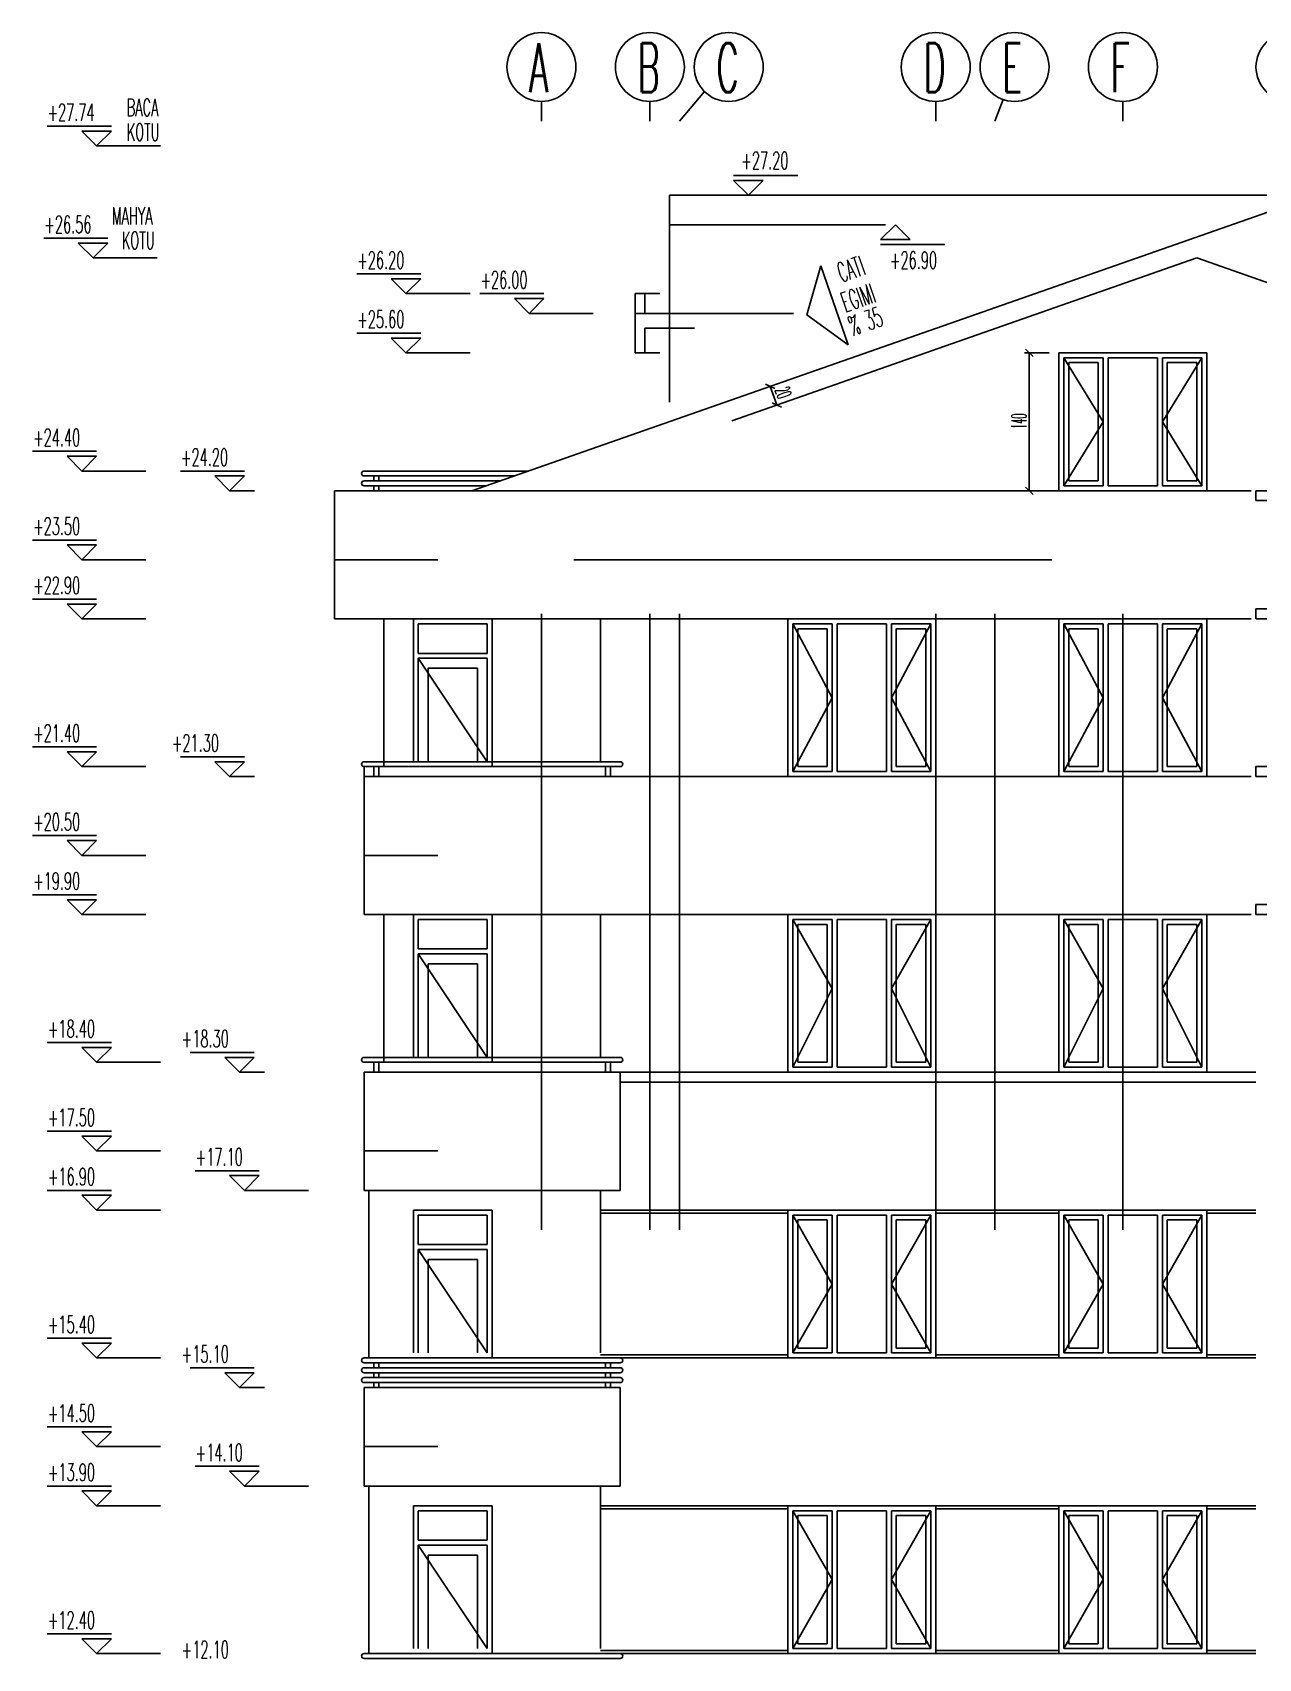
# Model space of a CAD drawing. Extents: x 78 to 306, y -397 to 18.
# Drawn here: x 279.6879 to 279.9366, y -396.6116 to -396.2816 of the extents above; entities that cross this region are included whole.
import ezdxf

# ---------------------------------------------------------------- set-up
doc = ezdxf.new("R2010")
doc.units = 0
doc.header["$LTSCALE"] = 0.5
doc.header["$MEASUREMENT"] = 0
doc.linetypes.add('DASHDOT2', pattern=[0.5, 0.25, -0.125, 0, -0.125])
doc.linetypes.add('DOT2', pattern=[0.125, 0, -0.125])
doc.layers.get('0').update_dxf_attribs({"linetype": 'CONTINUOUS'})
for name, color, linetype in [('AKS', 5, 'DASHDOT2'), ('DUVAR', 6, 'CONTINUOUS'), ('IZDUSUM', 2, 'DOT2'), ('KAPI', 1, 'CONTINUOUS'), ('KOLON', 4, 'CONTINUOUS'), ('OLCU', 31, 'CONTINUOUS'), ('TARAMA', 8, 'CONTINUOUS'), ('TEFRIS', 11, 'CONTINUOUS')]:
    doc.layers.add(name, color=color, linetype=linetype)
doc.styles.add('OLCU', font='romans.shx', dxfattribs={"width": 0.6, "height": 0.125})
doc.styles.add('OLCUIC', font='ROMANS.SHX', dxfattribs={"width": 0.4, "height": 0.15})

msp = doc.modelspace()

# ---------------------------------------------------------------- linework, layer by layer
at = {"color": 0, "linetype": 'ByBlock'}
for p, q in [((279.89089, -396.34731), (279.88939, -396.34581)), ((279.83853, -396.35383), (279.83662, -396.35291)), ((279.83794, -396.35669), (279.83985, -396.35761)), ((279.88939, -396.37381), (279.89089, -396.37531))]:
    msp.add_line(p, q, dxfattribs=at)
at = {"layer": 'AKS'}
for p, q in [((279.81914, -396.29956), (279.82424, -396.29356)), ((279.79114, -396.94956), (279.79114, -396.29556)), ((279.81314, -396.94956), (279.81314, -396.29556)), ((279.87114, -396.94956), (279.87114, -396.29556)), ((279.88314, -396.29956), (279.88482, -396.29516)), ((279.90914, -396.94956), (279.90914, -396.29556)), ((279.81914, -396.94956), (279.81914, -396.29956)), ((279.88314, -396.94956), (279.88314, -396.29956))]:
    msp.add_line(p, q, dxfattribs=at)
at = {"layer": 'DUVAR'}
for p, q in [((279.94514, -396.31572), (279.77704, -396.37456)), ((279.89614, -396.34656), (279.92614, -396.34656)), ((279.89614, -396.34656), (279.89614, -396.37456)), ((279.92614, -396.34656), (279.92614, -396.37456)), ((279.74914, -396.40056), (279.74914, -396.37456)), ((279.74914, -396.37456), (279.93514, -396.37456)), ((279.74914, -396.40056), (279.93514, -396.40056)), ((279.80314, -396.40056), (279.80314, -396.42956)), ((279.84114, -396.43256), (279.84114, -396.40056)), ((279.84114, -396.40056), (279.87114, -396.40056)), ((279.87114, -396.43256), (279.87114, -396.40056)), ((279.89614, -396.43256), (279.89614, -396.40056)), ((279.89614, -396.40056), (279.92614, -396.40056)), ((279.92614, -396.43256), (279.92614, -396.40056)), ((279.75514, -396.43056), (279.75514, -396.46056)), ((279.75514, -396.43256), (279.75514, -396.46056)), ((279.75514, -396.43256), (279.93514, -396.43256)), ((279.75514, -396.46056), (279.93514, -396.46056)), ((279.80314, -396.46056), (279.80314, -396.48956)), ((279.84114, -396.49256), (279.84114, -396.46056)), ((279.87114, -396.49256), (279.87114, -396.46056)), ((279.89614, -396.49256), (279.89614, -396.46056)), ((279.92614, -396.49256), (279.92614, -396.46056)), ((279.75514, -396.49256), (279.75514, -396.51656)), ((279.75514, -396.49256), (279.93614, -396.49256)), ((279.80714, -396.51656), (279.80714, -396.49256)), ((279.80714, -396.49456), (279.93614, -396.49456)), ((279.84114, -396.49256), (279.87114, -396.49256)), ((279.89614, -396.49256), (279.92614, -396.49256)), ((279.80714, -396.51656), (279.75514, -396.51656)), ((279.80314, -396.51656), (279.80314, -396.54956)), ((279.84114, -396.55056), (279.84114, -396.52056)), ((279.84114, -396.52056), (279.87114, -396.52056)), ((279.87114, -396.55056), (279.87114, -396.52056)), ((279.89614, -396.55056), (279.89614, -396.52056)), ((279.89614, -396.52056), (279.92614, -396.52056)), ((279.92614, -396.55056), (279.92614, -396.52056)), ((279.84114, -396.55056), (279.87114, -396.55056)), ((279.89614, -396.55056), (279.92614, -396.55056)), ((279.75514, -396.55656), (279.75514, -396.57656)), ((279.80714, -396.55656), (279.75514, -396.55656)), ((279.80714, -396.57656), (279.80714, -396.55656)), ((279.80714, -396.57656), (279.75514, -396.57656)), ((279.80314, -396.57656), (279.80314, -396.60956)), ((279.84114, -396.61056), (279.84114, -396.58056)), ((279.84114, -396.58056), (279.87114, -396.58056)), ((279.87114, -396.61056), (279.87114, -396.58056)), ((279.89614, -396.61056), (279.89614, -396.58056)), ((279.89614, -396.58056), (279.92614, -396.58056)), ((279.92614, -396.61056), (279.92614, -396.58056)), ((279.84114, -396.61056), (279.87114, -396.61056)), ((279.89614, -396.61056), (279.92614, -396.61056))]:
    msp.add_line(p, q, dxfattribs=at)
at = {"layer": 'IZDUSUM', "ltscale": 0.5}
for p, q in [((279.81714, -396.32056), (279.86097, -396.32056)), ((279.92414, -396.32731), (279.74914, -396.38856)), ((279.92414, -396.32731), (280.09914, -396.38856)), ((279.81214, -396.33856), (279.81214, -396.33456)), ((279.81014, -396.33856), (279.84232, -396.33856)), ((279.81214, -396.34156), (279.82221, -396.34156)), ((279.81214, -396.34656), (279.81214, -396.34156)), ((279.89714, -396.34756), (279.90514, -396.36056)), ((279.92514, -396.34756), (279.91714, -396.36056)), ((279.90514, -396.36056), (279.89714, -396.37356)), ((279.91714, -396.36056), (279.92514, -396.37356)), ((279.77014, -396.38856), (279.74914, -396.38856)), ((279.79773, -396.38856), (279.89473, -396.38856)), ((279.84214, -396.40156), (279.85014, -396.41656)), ((279.87014, -396.40156), (279.86214, -396.41656)), ((279.89714, -396.40156), (279.90514, -396.41656)), ((279.92514, -396.40156), (279.91714, -396.41656)), ((279.85014, -396.41656), (279.84214, -396.43156)), ((279.86214, -396.41656), (279.87014, -396.43156)), ((279.90514, -396.41656), (279.89714, -396.43156)), ((279.91714, -396.41656), (279.92514, -396.43156)), ((279.77014, -396.44856), (279.75514, -396.44856)), ((279.84214, -396.46156), (279.85014, -396.47556)), ((279.87014, -396.46156), (279.86214, -396.47556)), ((279.89714, -396.46156), (279.90514, -396.47556)), ((279.92514, -396.46156), (279.91714, -396.47556)), ((279.85014, -396.47556), (279.84214, -396.49156)), ((279.86214, -396.47556), (279.87014, -396.49156)), ((279.90514, -396.47556), (279.89714, -396.49156)), ((279.91714, -396.47556), (279.92514, -396.49156)), ((279.77014, -396.50856), (279.75514, -396.50856)), ((279.77014, -396.50856), (279.75514, -396.50856)), ((279.84214, -396.52156), (279.85014, -396.53556)), ((279.87014, -396.52156), (279.86214, -396.53556)), ((279.89714, -396.52156), (279.90514, -396.53556)), ((279.92514, -396.52156), (279.91714, -396.53556)), ((279.85014, -396.53556), (279.84214, -396.54956)), ((279.86214, -396.53556), (279.87014, -396.54956)), ((279.90514, -396.53556), (279.89714, -396.54956)), ((279.91714, -396.53556), (279.92514, -396.54956)), ((279.77014, -396.56856), (279.75514, -396.56856)), ((279.84214, -396.58156), (279.85014, -396.59556)), ((279.87014, -396.58156), (279.86214, -396.59556)), ((279.89714, -396.58156), (279.90514, -396.59556)), ((279.92514, -396.58156), (279.91714, -396.59556)), ((279.85014, -396.59556), (279.84214, -396.60956)), ((279.86214, -396.59556), (279.87014, -396.60956)), ((279.90514, -396.59556), (279.89714, -396.60956)), ((279.91714, -396.59556), (279.92514, -396.60956))]:
    msp.add_line(p, q, dxfattribs=at)
at = {"layer": 'IZDUSUM', "ltscale": 0.4}
for p, q in [((279.76614, -396.40856), (279.78014, -396.42956)), ((279.76614, -396.46856), (279.78014, -396.48956)), ((279.76614, -396.52856), (279.78014, -396.54956)), ((279.76614, -396.58856), (279.78014, -396.60956))]:
    msp.add_line(p, q, dxfattribs=at)
at = {"layer": 'KAPI', "ltscale": 1.4}
for p, q in [((279.81714, -396.31456), (279.94514, -396.31456)), ((279.81714, -396.35656), (279.81714, -396.31456)), ((279.84496, -396.33888), (279.84786, -396.32889)), ((279.8534, -396.34496), (279.84786, -396.32889)), ((279.84496, -396.33888), (279.8534, -396.34496)), ((279.89714, -396.34756), (279.90514, -396.34756)), ((279.89714, -396.37356), (279.89714, -396.34756)), ((279.89814, -396.34856), (279.90414, -396.34856)), ((279.89814, -396.37256), (279.89814, -396.34856)), ((279.90414, -396.34856), (279.90414, -396.37256)), ((279.90514, -396.34756), (279.90514, -396.37356)), ((279.90614, -396.34756), (279.91114, -396.34756)), ((279.90614, -396.34756), (279.90614, -396.37356)), ((279.91614, -396.34756), (279.91114, -396.34756)), ((279.91614, -396.34756), (279.91614, -396.37356)), ((279.92514, -396.34756), (279.91714, -396.34756)), ((279.91714, -396.34756), (279.91714, -396.37356)), ((279.92414, -396.34856), (279.91814, -396.34856)), ((279.91814, -396.34856), (279.91814, -396.37256)), ((279.92414, -396.37256), (279.92414, -396.34856)), ((279.92514, -396.37356), (279.92514, -396.34756)), ((279.90414, -396.37256), (279.89814, -396.37256)), ((279.91814, -396.37256), (279.92414, -396.37256)), ((279.90514, -396.37356), (279.89714, -396.37356)), ((279.90614, -396.37356), (279.91114, -396.37356)), ((279.91614, -396.37356), (279.91114, -396.37356)), ((279.91714, -396.37356), (279.92514, -396.37356)), ((279.75914, -396.43056), (279.75914, -396.40056)), ((279.76514, -396.40056), (279.76514, -396.42956)), ((279.78114, -396.40056), (279.76514, -396.40056)), ((279.78014, -396.40156), (279.76614, -396.40156)), ((279.76614, -396.40156), (279.76614, -396.40756)), ((279.78014, -396.40756), (279.78014, -396.40156)), ((279.78114, -396.43056), (279.78114, -396.40056)), ((279.84214, -396.40156), (279.85014, -396.40156)), ((279.84214, -396.43156), (279.84214, -396.40156)), ((279.84314, -396.40256), (279.84914, -396.40256)), ((279.84314, -396.43056), (279.84314, -396.40256)), ((279.84914, -396.40256), (279.84914, -396.43056)), ((279.85014, -396.40156), (279.85014, -396.43156)), ((279.85114, -396.40156), (279.85614, -396.40156)), ((279.85114, -396.40156), (279.85114, -396.43156)), ((279.86114, -396.40156), (279.85614, -396.40156)), ((279.86114, -396.40156), (279.86114, -396.43156)), ((279.87014, -396.40156), (279.86214, -396.40156)), ((279.86214, -396.40156), (279.86214, -396.43156)), ((279.86914, -396.40256), (279.86314, -396.40256)), ((279.86314, -396.40256), (279.86314, -396.43056)), ((279.86914, -396.43056), (279.86914, -396.40256)), ((279.87014, -396.43156), (279.87014, -396.40156)), ((279.89714, -396.40156), (279.90514, -396.40156)), ((279.89714, -396.43156), (279.89714, -396.40156)), ((279.89814, -396.40256), (279.90414, -396.40256)), ((279.89814, -396.43056), (279.89814, -396.40256)), ((279.90414, -396.40256), (279.90414, -396.43056)), ((279.90514, -396.40156), (279.90514, -396.43156)), ((279.90614, -396.40156), (279.91114, -396.40156)), ((279.90614, -396.40156), (279.90614, -396.43156)), ((279.91614, -396.40156), (279.91114, -396.40156)), ((279.91614, -396.40156), (279.91614, -396.43156)), ((279.92514, -396.40156), (279.91714, -396.40156)), ((279.91714, -396.40156), (279.91714, -396.43156)), ((279.92414, -396.40256), (279.91814, -396.40256)), ((279.91814, -396.40256), (279.91814, -396.43056)), ((279.92414, -396.43056), (279.92414, -396.40256)), ((279.92514, -396.43156), (279.92514, -396.40156)), ((279.76614, -396.40756), (279.78014, -396.40756)), ((279.78014, -396.40856), (279.76614, -396.40856)), ((279.76614, -396.40856), (279.76614, -396.42956)), ((279.78014, -396.40856), (279.78014, -396.42956)), ((279.77814, -396.41056), (279.76814, -396.41056)), ((279.76814, -396.41056), (279.76814, -396.42956)), ((279.77814, -396.41056), (279.77814, -396.42956)), ((279.80714, -396.42956), (279.75514, -396.42956)), ((279.80714, -396.43056), (279.75514, -396.43056)), ((279.75714, -396.43256), (279.75714, -396.43056)), ((279.75814, -396.43056), (279.75814, -396.43256)), ((279.80414, -396.43056), (279.80414, -396.43256)), ((279.80514, -396.43256), (279.80514, -396.43056)), ((279.85014, -396.43156), (279.84214, -396.43156)), ((279.84914, -396.43056), (279.84314, -396.43056)), ((279.85114, -396.43156), (279.85614, -396.43156)), ((279.86114, -396.43156), (279.85614, -396.43156)), ((279.86214, -396.43156), (279.87014, -396.43156)), ((279.86314, -396.43056), (279.86914, -396.43056)), ((279.90514, -396.43156), (279.89714, -396.43156)), ((279.90414, -396.43056), (279.89814, -396.43056)), ((279.90614, -396.43156), (279.91114, -396.43156)), ((279.91614, -396.43156), (279.91114, -396.43156)), ((279.91714, -396.43156), (279.92514, -396.43156)), ((279.91814, -396.43056), (279.92414, -396.43056)), ((279.75914, -396.49056), (279.75914, -396.46056)), ((279.76514, -396.46056), (279.76514, -396.48956)), ((279.78114, -396.46056), (279.76514, -396.46056)), ((279.78014, -396.46156), (279.76614, -396.46156)), ((279.76614, -396.46156), (279.76614, -396.46756)), ((279.78014, -396.46756), (279.78014, -396.46156)), ((279.78114, -396.49056), (279.78114, -396.46056)), ((279.84214, -396.46156), (279.85014, -396.46156)), ((279.84214, -396.49156), (279.84214, -396.46156)), ((279.85014, -396.46156), (279.85014, -396.49156)), ((279.85114, -396.46156), (279.85614, -396.46156)), ((279.85114, -396.46156), (279.85114, -396.49156)), ((279.86114, -396.46156), (279.85614, -396.46156)), ((279.86114, -396.46156), (279.86114, -396.49156)), ((279.87014, -396.46156), (279.86214, -396.46156)), ((279.86214, -396.46156), (279.86214, -396.49156)), ((279.87014, -396.49156), (279.87014, -396.46156)), ((279.89714, -396.46156), (279.90514, -396.46156)), ((279.89714, -396.49156), (279.89714, -396.46156)), ((279.90514, -396.46156), (279.90514, -396.49156)), ((279.90614, -396.46156), (279.91114, -396.46156)), ((279.90614, -396.46156), (279.90614, -396.49156)), ((279.91614, -396.46156), (279.91114, -396.46156)), ((279.91614, -396.46156), (279.91614, -396.49156)), ((279.92514, -396.46156), (279.91714, -396.46156)), ((279.91714, -396.46156), (279.91714, -396.49156)), ((279.92514, -396.49156), (279.92514, -396.46156)), ((279.84314, -396.46256), (279.84914, -396.46256)), ((279.84314, -396.49056), (279.84314, -396.46256)), ((279.84914, -396.46256), (279.84914, -396.49056)), ((279.86914, -396.46256), (279.86314, -396.46256)), ((279.86314, -396.46256), (279.86314, -396.49056)), ((279.86914, -396.49056), (279.86914, -396.46256)), ((279.89814, -396.46256), (279.90414, -396.46256)), ((279.89814, -396.49056), (279.89814, -396.46256)), ((279.90414, -396.46256), (279.90414, -396.49056)), ((279.92414, -396.46256), (279.91814, -396.46256)), ((279.91814, -396.46256), (279.91814, -396.49056)), ((279.92414, -396.49056), (279.92414, -396.46256)), ((279.76614, -396.46756), (279.78014, -396.46756)), ((279.78014, -396.46856), (279.76614, -396.46856)), ((279.76614, -396.46856), (279.76614, -396.48956)), ((279.78014, -396.46856), (279.78014, -396.48956)), ((279.77814, -396.47056), (279.76814, -396.47056)), ((279.76814, -396.47056), (279.76814, -396.48956)), ((279.77814, -396.47056), (279.77814, -396.48956)), ((279.80714, -396.48956), (279.75514, -396.48956)), ((279.80714, -396.49056), (279.75514, -396.49056)), ((279.75714, -396.49256), (279.75714, -396.49056)), ((279.75814, -396.49056), (279.75814, -396.49256)), ((279.80414, -396.49056), (279.80414, -396.49256)), ((279.80514, -396.49256), (279.80514, -396.49056)), ((279.85014, -396.49156), (279.84214, -396.49156)), ((279.84914, -396.49056), (279.84314, -396.49056)), ((279.85114, -396.49156), (279.85614, -396.49156)), ((279.86114, -396.49156), (279.85614, -396.49156)), ((279.86214, -396.49156), (279.87014, -396.49156)), ((279.86314, -396.49056), (279.86914, -396.49056)), ((279.90514, -396.49156), (279.89714, -396.49156)), ((279.90414, -396.49056), (279.89814, -396.49056)), ((279.90614, -396.49156), (279.91114, -396.49156)), ((279.91614, -396.49156), (279.91114, -396.49156)), ((279.91714, -396.49156), (279.92514, -396.49156)), ((279.91814, -396.49056), (279.92414, -396.49056)), ((279.75614, -396.55056), (279.75614, -396.51656)), ((279.76514, -396.52056), (279.76514, -396.54956)), ((279.78114, -396.52056), (279.76514, -396.52056)), ((279.78114, -396.55056), (279.78114, -396.52056)), ((279.78014, -396.52156), (279.76614, -396.52156)), ((279.76614, -396.52156), (279.76614, -396.52756)), ((279.78014, -396.52756), (279.78014, -396.52156)), ((279.84214, -396.52156), (279.85014, -396.52156)), ((279.84214, -396.54956), (279.84214, -396.52156)), ((279.84314, -396.52256), (279.84914, -396.52256)), ((279.84314, -396.54856), (279.84314, -396.52256)), ((279.84914, -396.52256), (279.84914, -396.54856)), ((279.85014, -396.52156), (279.85014, -396.54956)), ((279.85114, -396.52156), (279.85614, -396.52156)), ((279.85114, -396.52156), (279.85114, -396.54956)), ((279.86114, -396.52156), (279.85614, -396.52156)), ((279.86114, -396.52156), (279.86114, -396.54956)), ((279.87014, -396.52156), (279.86214, -396.52156)), ((279.86214, -396.52156), (279.86214, -396.54956)), ((279.86914, -396.52256), (279.86314, -396.52256)), ((279.86314, -396.52256), (279.86314, -396.54856)), ((279.86914, -396.54856), (279.86914, -396.52256)), ((279.87014, -396.54956), (279.87014, -396.52156)), ((279.89714, -396.52156), (279.90514, -396.52156)), ((279.89714, -396.54956), (279.89714, -396.52156)), ((279.89814, -396.52256), (279.90414, -396.52256)), ((279.89814, -396.54856), (279.89814, -396.52256)), ((279.90414, -396.52256), (279.90414, -396.54856)), ((279.90514, -396.52156), (279.90514, -396.54956)), ((279.90614, -396.52156), (279.91114, -396.52156)), ((279.90614, -396.52156), (279.90614, -396.54956)), ((279.91614, -396.52156), (279.91114, -396.52156)), ((279.91614, -396.52156), (279.91614, -396.54956)), ((279.92514, -396.52156), (279.91714, -396.52156)), ((279.91714, -396.52156), (279.91714, -396.54956)), ((279.92414, -396.52256), (279.91814, -396.52256)), ((279.91814, -396.52256), (279.91814, -396.54856)), ((279.92414, -396.54856), (279.92414, -396.52256)), ((279.92514, -396.54956), (279.92514, -396.52156)), ((279.76614, -396.52756), (279.78014, -396.52756)), ((279.78014, -396.52856), (279.76614, -396.52856)), ((279.76614, -396.52856), (279.76614, -396.54956)), ((279.77814, -396.53056), (279.76814, -396.53056)), ((279.76814, -396.53056), (279.76814, -396.54956)), ((279.77814, -396.53056), (279.77814, -396.54956)), ((279.78014, -396.52856), (279.78014, -396.54956)), ((279.80714, -396.55056), (279.75514, -396.55056)), ((279.85014, -396.54956), (279.84214, -396.54956)), ((279.84914, -396.54856), (279.84314, -396.54856)), ((279.85114, -396.54956), (279.85614, -396.54956)), ((279.86114, -396.54956), (279.85614, -396.54956)), ((279.86214, -396.54956), (279.87014, -396.54956)), ((279.86314, -396.54856), (279.86914, -396.54856)), ((279.90514, -396.54956), (279.89714, -396.54956)), ((279.90414, -396.54856), (279.89814, -396.54856)), ((279.90614, -396.54956), (279.91114, -396.54956)), ((279.91614, -396.54956), (279.91114, -396.54956)), ((279.91714, -396.54956), (279.92514, -396.54956)), ((279.91814, -396.54856), (279.92414, -396.54856)), ((279.80714, -396.55156), (279.75514, -396.55156)), ((279.80714, -396.55256), (279.75514, -396.55256)), ((279.80714, -396.55356), (279.75514, -396.55356)), ((279.75714, -396.55256), (279.75714, -396.55156)), ((279.75714, -396.55456), (279.75714, -396.55356)), ((279.75814, -396.55156), (279.75814, -396.55256)), ((279.75814, -396.55356), (279.75814, -396.55456)), ((279.80414, -396.55156), (279.80414, -396.55256)), ((279.80414, -396.55356), (279.80414, -396.55456)), ((279.80514, -396.55256), (279.80514, -396.55156)), ((279.80514, -396.55456), (279.80514, -396.55356)), ((279.80714, -396.55456), (279.75514, -396.55456)), ((279.80714, -396.55556), (279.75514, -396.55556)), ((279.75714, -396.55656), (279.75714, -396.55556)), ((279.75814, -396.55556), (279.75814, -396.55656)), ((279.80414, -396.55556), (279.80414, -396.55656)), ((279.80514, -396.55656), (279.80514, -396.55556)), ((279.75614, -396.61056), (279.75614, -396.57656)), ((279.76514, -396.58056), (279.76514, -396.60956)), ((279.78114, -396.58056), (279.76514, -396.58056)), ((279.78114, -396.61056), (279.78114, -396.58056)), ((279.78014, -396.58156), (279.76614, -396.58156)), ((279.76614, -396.58156), (279.76614, -396.58756)), ((279.78014, -396.58756), (279.78014, -396.58156)), ((279.84214, -396.58156), (279.85014, -396.58156)), ((279.84214, -396.60956), (279.84214, -396.58156)), ((279.84314, -396.58256), (279.84914, -396.58256)), ((279.84314, -396.60856), (279.84314, -396.58256)), ((279.84914, -396.58256), (279.84914, -396.60856)), ((279.85014, -396.58156), (279.85014, -396.60956)), ((279.85114, -396.58156), (279.85614, -396.58156)), ((279.85114, -396.58156), (279.85114, -396.60956)), ((279.86114, -396.58156), (279.85614, -396.58156)), ((279.86114, -396.58156), (279.86114, -396.60956)), ((279.87014, -396.58156), (279.86214, -396.58156)), ((279.86214, -396.58156), (279.86214, -396.60956)), ((279.86914, -396.58256), (279.86314, -396.58256)), ((279.86314, -396.58256), (279.86314, -396.60856)), ((279.86914, -396.60856), (279.86914, -396.58256)), ((279.87014, -396.60956), (279.87014, -396.58156)), ((279.89714, -396.58156), (279.90514, -396.58156)), ((279.89714, -396.60956), (279.89714, -396.58156)), ((279.89814, -396.58256), (279.90414, -396.58256)), ((279.89814, -396.60856), (279.89814, -396.58256)), ((279.90414, -396.58256), (279.90414, -396.60856)), ((279.90514, -396.58156), (279.90514, -396.60956)), ((279.90614, -396.58156), (279.91114, -396.58156)), ((279.90614, -396.58156), (279.90614, -396.60956)), ((279.91614, -396.58156), (279.91114, -396.58156)), ((279.91614, -396.58156), (279.91614, -396.60956)), ((279.92514, -396.58156), (279.91714, -396.58156)), ((279.91714, -396.58156), (279.91714, -396.60956)), ((279.92414, -396.58256), (279.91814, -396.58256)), ((279.91814, -396.58256), (279.91814, -396.60856)), ((279.92414, -396.60856), (279.92414, -396.58256)), ((279.92514, -396.60956), (279.92514, -396.58156)), ((279.76614, -396.58756), (279.78014, -396.58756)), ((279.78014, -396.58856), (279.76614, -396.58856)), ((279.76614, -396.58856), (279.76614, -396.60956)), ((279.77814, -396.59056), (279.76814, -396.59056)), ((279.76814, -396.59056), (279.76814, -396.60956)), ((279.77814, -396.59056), (279.77814, -396.60956)), ((279.78014, -396.58856), (279.78014, -396.60956)), ((279.85014, -396.60956), (279.84214, -396.60956)), ((279.84914, -396.60856), (279.84314, -396.60856)), ((279.85114, -396.60956), (279.85614, -396.60956)), ((279.86114, -396.60956), (279.85614, -396.60956)), ((279.86214, -396.60956), (279.87014, -396.60956)), ((279.86314, -396.60856), (279.86914, -396.60856)), ((279.90514, -396.60956), (279.89714, -396.60956)), ((279.90414, -396.60856), (279.89814, -396.60856)), ((279.90614, -396.60956), (279.91114, -396.60956)), ((279.91614, -396.60956), (279.91114, -396.60956)), ((279.91714, -396.60956), (279.92514, -396.60956)), ((279.91814, -396.60856), (279.92414, -396.60856)), ((279.80714, -396.61056), (279.75514, -396.61056)), ((279.80714, -396.61156), (279.75514, -396.61156))]:
    msp.add_line(p, q, dxfattribs=at)
for centre, start, end in [((279.75514, -396.43006), 90, 270), ((279.80714, -396.43006), 270, 90), ((279.75514, -396.49006), 90, 270), ((279.80714, -396.49006), 270, 90), ((279.75514, -396.55106), 90, 270), ((279.80714, -396.55106), 270, 90), ((279.75514, -396.55306), 90, 270), ((279.80714, -396.55306), 270, 90), ((279.75514, -396.55506), 90, 270), ((279.80714, -396.55506), 270, 90), ((279.75514, -396.61106), 90, 270), ((279.80714, -396.61106), 270, 90)]:
    msp.add_arc(centre, 0.0005, start, end, dxfattribs=at)
at = {"layer": 'KOLON', "ltscale": 1.4}
for p, q in [((279.93614, -396.37656), (279.93614, -396.37456)), ((279.93614, -396.37456), (280.03514, -396.37456)), ((279.93614, -396.37656), (280.03514, -396.37656)), ((279.93614, -396.39856), (280.03514, -396.39856)), ((279.93614, -396.39856), (279.93614, -396.40056)), ((279.93614, -396.43256), (279.93614, -396.43056)), ((279.93614, -396.43056), (280.03514, -396.43056)), ((279.93614, -396.43256), (280.03514, -396.43256)), ((279.93614, -396.45856), (280.03514, -396.45856)), ((279.93614, -396.45856), (279.93614, -396.46056)), ((279.93614, -396.46056), (280.03514, -396.46056))]:
    msp.add_line(p, q, dxfattribs=at)
at = {"layer": 'KOLON'}
msp.add_line((279.93614, -396.40056), (280.03514, -396.40056), dxfattribs=at)
at = {"layer": 'OLCU'}
for p, q in [((279.70386, -396.30056), (279.69086, -396.30056)), ((279.70086, -396.30456), (279.69786, -396.30156)), ((279.70386, -396.30156), (279.69786, -396.30156)), ((279.70086, -396.30456), (279.70386, -396.30156)), ((279.71386, -396.30456), (279.70086, -396.30456)), ((279.83014, -396.31056), (279.84314, -396.31056)), ((279.83314, -396.31456), (279.83014, -396.31156)), ((279.83014, -396.31156), (279.83614, -396.31156)), ((279.83314, -396.31456), (279.83614, -396.31156)), ((279.70314, -396.32331), (279.69014, -396.32331)), ((279.86297, -396.32056), (279.85997, -396.32356)), ((279.86297, -396.32056), (279.86597, -396.32356)), ((279.70014, -396.32731), (279.69714, -396.32431)), ((279.70314, -396.32431), (279.69714, -396.32431)), ((279.70014, -396.32731), (279.70314, -396.32431)), ((279.85997, -396.32356), (279.86597, -396.32356)), ((279.85997, -396.32456), (279.87297, -396.32456)), ((279.71314, -396.32731), (279.70014, -396.32731)), ((279.76664, -396.33056), (279.75364, -396.33056)), ((279.76364, -396.33456), (279.76064, -396.33156)), ((279.76664, -396.33156), (279.76064, -396.33156)), ((279.76364, -396.33456), (279.76664, -396.33156)), ((279.77664, -396.33456), (279.76364, -396.33456)), ((279.79164, -396.33456), (279.77864, -396.33456)), ((279.78864, -396.33856), (279.78564, -396.33556)), ((279.79164, -396.33556), (279.78564, -396.33556)), ((279.78864, -396.33856), (279.79164, -396.33556)), ((279.80164, -396.33856), (279.78864, -396.33856)), ((279.76664, -396.34256), (279.75364, -396.34256)), ((279.76364, -396.34656), (279.76064, -396.34356)), ((279.76664, -396.34356), (279.76064, -396.34356)), ((279.76364, -396.34656), (279.76664, -396.34356)), ((279.77664, -396.34656), (279.76364, -396.34656)), ((279.70086, -396.36656), (279.68786, -396.36656)), ((279.69786, -396.37056), (279.69486, -396.36756)), ((279.70086, -396.36756), (279.69486, -396.36756)), ((279.69786, -396.37056), (279.70086, -396.36756)), ((279.71086, -396.37056), (279.69786, -396.37056)), ((279.73086, -396.37056), (279.71786, -396.37056)), ((279.72786, -396.37456), (279.72486, -396.37156)), ((279.73086, -396.37156), (279.72486, -396.37156)), ((279.72786, -396.37456), (279.73086, -396.37156)), ((279.73294, -396.37456), (279.72786, -396.37456)), ((279.70086, -396.38456), (279.68786, -396.38456)), ((279.69786, -396.38856), (279.69486, -396.38556)), ((279.70086, -396.38556), (279.69486, -396.38556)), ((279.69786, -396.38856), (279.70086, -396.38556)), ((279.71086, -396.38856), (279.69786, -396.38856)), ((279.70086, -396.39656), (279.68786, -396.39656)), ((279.69786, -396.40056), (279.69486, -396.39756)), ((279.70086, -396.39756), (279.69486, -396.39756)), ((279.69786, -396.40056), (279.70086, -396.39756)), ((279.71086, -396.40056), (279.69786, -396.40056)), ((279.70086, -396.42656), (279.68786, -396.42656)), ((279.69786, -396.43056), (279.69486, -396.42756)), ((279.70086, -396.42756), (279.69486, -396.42756)), ((279.69786, -396.43056), (279.70086, -396.42756)), ((279.73086, -396.42856), (279.71786, -396.42856)), ((279.71086, -396.43056), (279.69786, -396.43056)), ((279.72786, -396.43256), (279.72486, -396.42956)), ((279.73086, -396.42956), (279.72486, -396.42956)), ((279.72786, -396.43256), (279.73086, -396.42956)), ((279.73294, -396.43256), (279.72786, -396.43256)), ((279.70086, -396.44456), (279.68786, -396.44456)), ((279.69786, -396.44856), (279.69486, -396.44556)), ((279.70086, -396.44556), (279.69486, -396.44556)), ((279.69786, -396.44856), (279.70086, -396.44556)), ((279.71086, -396.44856), (279.69786, -396.44856)), ((279.70086, -396.45656), (279.68786, -396.45656)), ((279.69786, -396.46056), (279.69486, -396.45756)), ((279.70086, -396.45756), (279.69486, -396.45756)), ((279.69786, -396.46056), (279.70086, -396.45756)), ((279.71086, -396.46056), (279.69786, -396.46056)), ((279.70386, -396.48656), (279.69086, -396.48656)), ((279.70086, -396.49056), (279.69786, -396.48756)), ((279.70386, -396.48756), (279.69786, -396.48756)), ((279.70086, -396.49056), (279.70386, -396.48756)), ((279.71386, -396.49056), (279.70086, -396.49056)), ((279.73286, -396.48856), (279.71986, -396.48856)), ((279.72986, -396.49256), (279.72686, -396.48956)), ((279.73286, -396.48956), (279.72686, -396.48956)), ((279.72986, -396.49256), (279.73286, -396.48956)), ((279.73494, -396.49256), (279.72986, -396.49256)), ((279.70386, -396.50456), (279.69086, -396.50456)), ((279.70086, -396.50856), (279.69786, -396.50556)), ((279.70386, -396.50556), (279.69786, -396.50556)), ((279.70086, -396.50856), (279.70386, -396.50556)), ((279.71386, -396.50856), (279.70086, -396.50856)), ((279.73386, -396.51256), (279.72086, -396.51256)), ((279.73086, -396.51656), (279.72786, -396.51356)), ((279.73386, -396.51356), (279.72786, -396.51356)), ((279.73086, -396.51656), (279.73386, -396.51356)), ((279.70386, -396.51656), (279.69086, -396.51656)), ((279.70086, -396.52056), (279.69786, -396.51756)), ((279.70386, -396.51756), (279.69786, -396.51756)), ((279.70086, -396.52056), (279.70386, -396.51756)), ((279.74386, -396.51656), (279.73086, -396.51656)), ((279.71386, -396.52056), (279.70086, -396.52056)), ((279.70386, -396.54656), (279.69086, -396.54656)), ((279.70086, -396.55056), (279.69786, -396.54756)), ((279.70386, -396.54756), (279.69786, -396.54756)), ((279.70086, -396.55056), (279.70386, -396.54756)), ((279.71386, -396.55056), (279.70086, -396.55056)), ((279.73286, -396.55256), (279.71986, -396.55256)), ((279.72986, -396.55656), (279.72686, -396.55356)), ((279.73286, -396.55356), (279.72686, -396.55356)), ((279.72986, -396.55656), (279.73286, -396.55356)), ((279.73494, -396.55656), (279.72986, -396.55656)), ((279.70386, -396.56456), (279.69086, -396.56456)), ((279.70086, -396.56856), (279.69786, -396.56556)), ((279.70386, -396.56556), (279.69786, -396.56556)), ((279.70086, -396.56856), (279.70386, -396.56556)), ((279.71386, -396.56856), (279.70086, -396.56856)), ((279.73386, -396.57256), (279.72086, -396.57256)), ((279.73086, -396.57656), (279.72786, -396.57356)), ((279.73386, -396.57356), (279.72786, -396.57356)), ((279.73086, -396.57656), (279.73386, -396.57356)), ((279.70386, -396.57656), (279.69086, -396.57656)), ((279.74386, -396.57656), (279.73086, -396.57656)), ((279.70086, -396.58056), (279.69786, -396.57756)), ((279.70386, -396.57756), (279.69786, -396.57756)), ((279.70086, -396.58056), (279.70386, -396.57756)), ((279.71386, -396.58056), (279.70086, -396.58056)), ((279.70386, -396.60656), (279.69086, -396.60656)), ((279.70086, -396.61056), (279.69786, -396.60756)), ((279.70386, -396.60756), (279.69786, -396.60756)), ((279.70086, -396.61056), (279.70386, -396.60756)), ((279.71386, -396.61056), (279.70086, -396.61056))]:
    msp.add_line(p, q, dxfattribs=at)
at = {"layer": 'OLCU', "ltscale": 1.4}
msp.add_line((279.8389, -396.35715), (279.83758, -396.35337), dxfattribs=at)
at = {"layer": 'TARAMA', "ltscale": 1.4}
for p, q in [((279.81014, -396.33456), (279.81514, -396.33456)), ((279.81014, -396.33456), (279.81014, -396.34656)), ((279.81014, -396.34656), (279.81514, -396.34656)), ((279.89414, -396.34656), (279.88914, -396.34656)), ((279.89014, -396.34656), (279.89014, -396.37456)), ((279.78846, -396.37056), (279.75514, -396.37056)), ((279.78561, -396.37156), (279.75514, -396.37156)), ((279.78275, -396.37256), (279.75514, -396.37256)), ((279.75714, -396.37256), (279.75714, -396.37156)), ((279.75814, -396.37156), (279.75814, -396.37256)), ((279.77989, -396.37356), (279.75514, -396.37356)), ((279.75714, -396.37456), (279.75714, -396.37356)), ((279.75814, -396.37356), (279.75814, -396.37456)), ((279.84114, -396.52056), (279.80314, -396.52056)), ((279.84114, -396.52116), (279.80314, -396.52116)), ((279.87114, -396.52056), (279.89614, -396.52056)), ((279.87114, -396.52116), (279.89614, -396.52116)), ((279.92614, -396.52056), (279.93614, -396.52056)), ((279.92614, -396.52116), (279.93614, -396.52116)), ((279.84114, -396.54996), (279.80314, -396.54996)), ((279.84114, -396.55056), (279.80314, -396.55056)), ((279.87114, -396.54996), (279.89614, -396.54996)), ((279.87114, -396.55056), (279.89614, -396.55056)), ((279.92614, -396.54996), (279.93614, -396.54996)), ((279.92614, -396.55056), (279.93614, -396.55056)), ((279.84114, -396.58056), (279.80314, -396.58056)), ((279.87114, -396.58056), (279.89614, -396.58056)), ((279.92614, -396.58056), (279.93614, -396.58056)), ((279.84114, -396.58116), (279.80314, -396.58116)), ((279.87114, -396.58116), (279.89614, -396.58116)), ((279.92614, -396.58116), (279.93614, -396.58116)), ((279.84114, -396.60996), (279.80314, -396.60996)), ((279.87114, -396.60996), (279.89614, -396.60996)), ((279.92614, -396.60996), (279.93614, -396.60996)), ((279.84114, -396.61056), (279.80314, -396.61056)), ((279.87114, -396.61056), (279.89614, -396.61056)), ((279.92614, -396.61056), (279.93614, -396.61056))]:
    msp.add_line(p, q, dxfattribs=at)
for centre in [(279.75514, -396.37106), (279.75514, -396.37306)]:
    msp.add_arc(centre, 0.0005, 90, 270, dxfattribs=at)
at = {"layer": 'TEFRIS'}
for centre in [(279.79114, -396.28856), (279.81314, -396.28856), (279.82914, -396.28856), (279.87114, -396.28856), (279.88714, -396.28856), (279.90914, -396.28856), (279.94314, -396.28856)]:
    msp.add_circle(centre, 0.007, dxfattribs=at)

# ---------------------------------------------------------------- texts
at = {"layer": 'KAPI', "ltscale": 1.4, "style": 'OLCU', "width": 0.5}
for s, p in [('CATI', (279.85202, -396.33233)), ('EGIMI', (279.85277, -396.33838)), ('%%% 35', (279.85431, -396.34318))]:
    msp.add_text(s, height=0.004, rotation=19, dxfattribs=at).set_placement(p)
at = {"layer": 'KOLON', "style": 'OLCU', "width": 0.5}
for s, p in [('A', (279.78866, -396.29369)), ('B', (279.81066, -396.29369)), ('C', (279.82666, -396.29369)), ('D', (279.86866, -396.29369)), ('E', (279.88466, -396.29369)), ('F', (279.90666, -396.29369))]:
    msp.add_text(s, height=0.01, dxfattribs=at).set_placement(p)
at = {"layer": 'OLCU', "style": 'OLCU', "width": 0.55}
for s, p in [('+27.74', (279.69088, -396.29951)), ('BACA', (279.70697, -396.29851)), ('KOTU', (279.70697, -396.30351)), ('+27.20', (279.83169, -396.30928)), ('+26.56', (279.69025, -396.32226)), ('MAHYA', (279.70395, -396.32051)), ('KOTU', (279.70597, -396.32551)), ('+26.20', (279.75375, -396.32951)), ('+26.90', (279.86185, -396.32951)), ('+26.00', (279.77875, -396.33351)), ('+25.60', (279.75375, -396.34151)), ('+24.40', (279.68797, -396.36551)), ('+24.20', (279.71797, -396.36951)), ('+23.50', (279.68797, -396.38351)), ('+22.90', (279.68797, -396.39551)), ('+21.40', (279.68797, -396.42551)), ('+21.30', (279.71613, -396.42751)), ('+20.50', (279.68797, -396.44351)), ('+19.90', (279.68797, -396.45551)), ('+18.40', (279.69097, -396.48551)), ('+18.30', (279.71813, -396.48751)), ('+17.50', (279.69097, -396.50351)), ('+17.10', (279.72097, -396.51151)), ('+16.90', (279.69097, -396.51551)), ('+15.40', (279.69097, -396.54551)), ('+15.10', (279.71813, -396.55151)), ('+14.50', (279.69097, -396.56351)), ('+14.10', (279.72097, -396.57151)), ('+13.90', (279.69097, -396.57551)), ('+12.40', (279.69097, -396.60551)), ('+12.10', (279.71813, -396.61151))]:
    msp.add_text(s, height=0.0035, dxfattribs=at).set_placement(p)
at = {"layer": 'OLCU', "style": 'OLCUIC', "width": 0.4}
msp.add_text('20', height=0.003, rotation=289.29, dxfattribs=at).set_placement((279.83848, -396.35414))
at = {"layer": 'TARAMA', "style": 'OLCUIC', "width": 0.4}
msp.add_text('140', height=0.003, rotation=90, dxfattribs=at).set_placement((279.88954, -396.36199))

doc.saveas('drawing.dxf')
